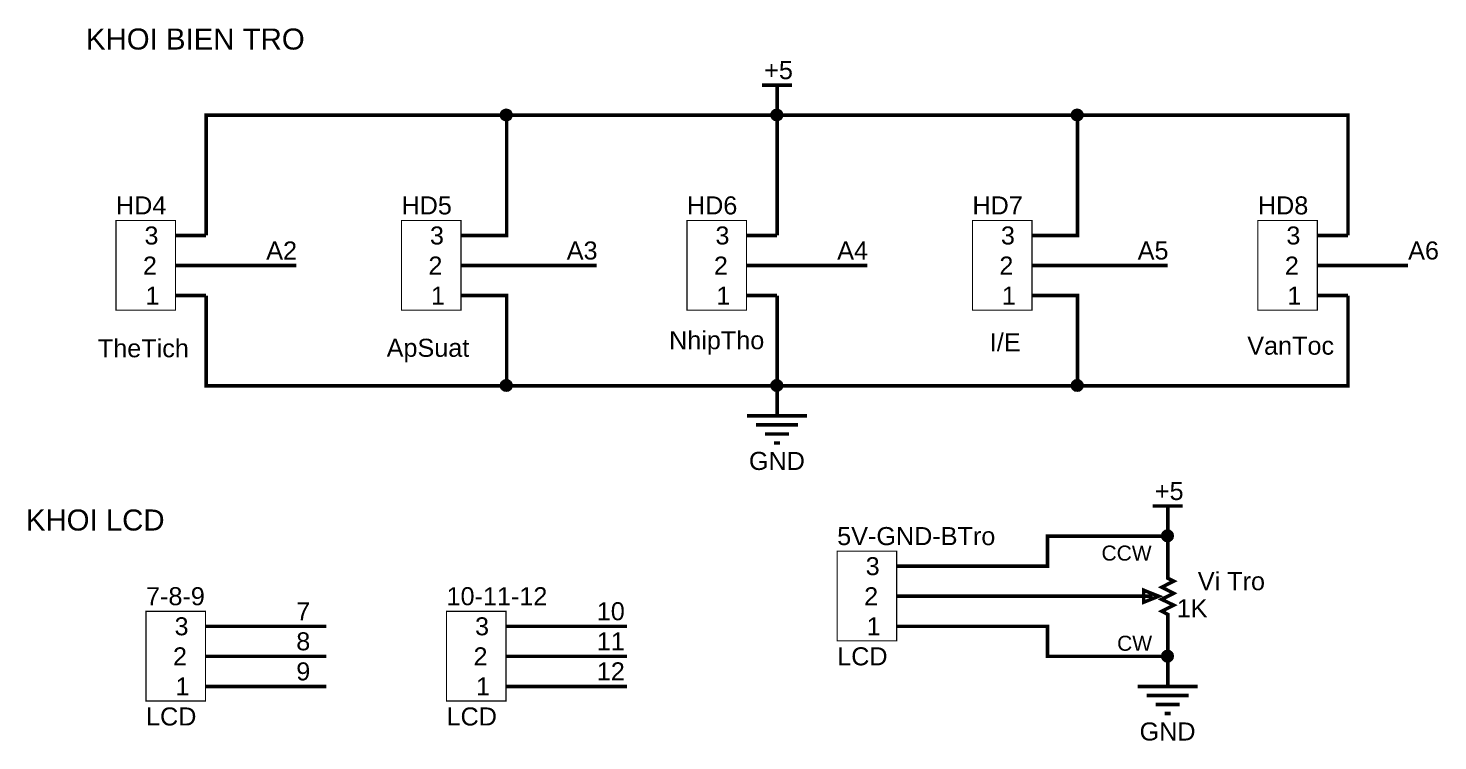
# Model space of a CAD drawing. Header units: millimetres. Extents: x 1372 to 1936, y 14 to 224.
# Drawn here: x 1481.2 to 1600.3, y 144.5 to 204.7 of the extents above; entities that cross this region are included whole.
import ezdxf

# ---------------------------------------------------------------- set-up
doc = ezdxf.new("R2010")
doc.units = ezdxf.units.MM
doc.header["$MEASUREMENT"] = 0
doc.layers.add('Sheet', color=255, linetype='Continuous')
doc.styles.get("Standard").update_dxf_attribs({"font": 'arial.ttf'})

msp = doc.modelspace()

# ---------------------------------------------------------------- linework, layer by layer
at = {"layer": 'Sheet'}
for points, const_width in [([(1543.19, 199.89), (1545.73, 199.89)], 0.3), ([(1544.46, 197.35), (1544.46, 199.89)], 0.3), ([(1496.2, 187.19), (1496.2, 197.35), (1521.6, 197.35), (1544.46, 197.35), (1569.86, 197.35), (1592.72, 197.35), (1592.72, 187.19)], 0.3), ([(1520.33, 187.19), (1521.6, 187.19), (1521.6, 197.35)], 0.3), ([(1544.46, 187.19), (1544.46, 197.35)], 0.3), ([(1568.59, 187.19), (1569.86, 187.19), (1569.86, 197.35)], 0.3), ([(1488.58, 188.46), (1493.61, 188.46), (1493.61, 180.88), (1488.58, 180.88), (1488.58, 188.46)], 0.0991), ([(1512.71, 188.46), (1517.74, 188.46), (1517.74, 180.88), (1512.71, 180.88), (1512.71, 188.46)], 0.0991), ([(1536.84, 188.46), (1541.87, 188.46), (1541.87, 180.88), (1536.84, 180.88), (1536.84, 188.46)], 0.0991), ([(1560.97, 188.46), (1566, 188.46), (1566, 180.88), (1560.97, 180.88), (1560.97, 188.46)], 0.0991), ([(1585.1, 188.46), (1590.13, 188.46), (1590.13, 180.88), (1585.1, 180.88), (1585.1, 188.46)], 0.0991), ([(1493.66, 187.19), (1496.2, 187.19)], 0.3), ([(1517.79, 187.19), (1520.33, 187.19)], 0.3), ([(1541.92, 187.19), (1544.46, 187.19)], 0.3), ([(1566.05, 187.19), (1568.59, 187.19)], 0.3), ([(1590.18, 187.19), (1592.72, 187.19)], 0.3), ([(1493.66, 184.65), (1496.2, 184.65)], 0.3), ([(1496.2, 184.65), (1503.82, 184.65)], 0.3), ([(1517.79, 184.65), (1520.33, 184.65)], 0.3), ([(1520.33, 184.65), (1529.22, 184.65)], 0.3), ([(1541.92, 184.65), (1544.46, 184.65)], 0.3), ([(1544.46, 184.65), (1552.08, 184.65)], 0.3), ([(1566.05, 184.65), (1568.59, 184.65)], 0.3), ([(1568.59, 184.65), (1577.48, 184.65)], 0.3), ([(1590.18, 184.65), (1592.72, 184.65)], 0.3), ([(1592.72, 184.65), (1597.8, 184.65)], 0.3), ([(1493.66, 182.11), (1496.2, 182.11)], 0.3), ([(1520.33, 182.11), (1521.6, 182.11), (1521.6, 174.49), (1496.2, 174.49), (1496.2, 182.11)], 0.3), ([(1517.79, 182.11), (1520.33, 182.11)], 0.3), ([(1541.92, 182.11), (1544.46, 182.11)], 0.3), ([(1544.46, 182.11), (1544.46, 174.49)], 0.3), ([(1566.05, 182.11), (1568.59, 182.11)], 0.3), ([(1568.59, 182.11), (1569.86, 182.11), (1569.86, 174.49), (1592.72, 174.49), (1592.72, 182.11)], 0.3), ([(1590.18, 182.11), (1592.72, 182.11)], 0.3), ([(1569.86, 174.49), (1544.46, 174.49), (1521.6, 174.49)], 0.3), ([(1544.46, 174.49), (1544.46, 171.95)], 0.3), ([(1541.92, 171.95), (1547, 171.95)], 0.3), ([(1542.68, 171.19), (1546.23, 171.19)], 0.3), ([(1543.44, 170.42), (1545.47, 170.42)], 0.3), ([(1544.2, 169.66), (1544.71, 169.66)], 0.3), ([(1576.21, 164.33), (1578.75, 164.33)], 0.3), ([(1577.48, 161.79), (1577.48, 164.33)], 0.3), ([(1557.16, 159.25), (1567.32, 159.25), (1567.32, 161.79), (1577.48, 161.79)], 0.3), ([(1577.48, 159.25), (1577.48, 161.79)], 0.3), ([(1549.54, 160.52), (1554.57, 160.52), (1554.57, 152.94), (1549.54, 152.94), (1549.54, 160.52)], 0.0991), ([(1554.62, 159.25), (1557.16, 159.25)], 0.3), ([(1577.48, 154.17), (1577.48, 155.18), (1576.97, 155.44), (1577.98, 155.95), (1576.97, 156.45), (1577.98, 156.96), (1576.97, 157.47), (1577.98, 157.98), (1577.48, 158.23), (1577.48, 159.25)], 0.3), ([(1554.62, 156.71), (1557.16, 156.71)], 0.3), ([(1557.16, 156.71), (1572.4, 156.71)], 0.3), ([(1574.94, 156.71), (1572.4, 156.71)], 0.3), ([(1576.21, 156.71), (1574.94, 156.71)], 0.3), ([(1491.12, 155.44), (1496.15, 155.44), (1496.15, 147.86), (1491.12, 147.86), (1491.12, 155.44)], 0.0991), ([(1516.52, 155.44), (1521.55, 155.44), (1521.55, 147.86), (1516.52, 147.86), (1516.52, 155.44)], 0.0991), ([(1496.2, 154.17), (1498.74, 154.17)], 0.3), ([(1498.74, 154.17), (1506.36, 154.17)], 0.3), ([(1521.6, 154.17), (1524.14, 154.17)], 0.3), ([(1524.14, 154.17), (1531.76, 154.17)], 0.3), ([(1554.62, 154.17), (1557.16, 154.17)], 0.3), ([(1557.16, 154.17), (1567.32, 154.17), (1567.32, 151.63), (1577.48, 151.63)], 0.3), ([(1577.48, 154.17), (1577.48, 151.63)], 0.3), ([(1496.2, 151.63), (1498.74, 151.63)], 0.3), ([(1498.74, 151.63), (1506.36, 151.63)], 0.3), ([(1521.6, 151.63), (1524.14, 151.63)], 0.3), ([(1524.14, 151.63), (1531.76, 151.63)], 0.3), ([(1577.48, 151.63), (1577.48, 149.09)], 0.3), ([(1496.2, 149.09), (1498.74, 149.09)], 0.3), ([(1498.74, 149.09), (1506.36, 149.09)], 0.3), ([(1521.6, 149.09), (1524.14, 149.09)], 0.3), ([(1524.14, 149.09), (1531.76, 149.09)], 0.3), ([(1574.94, 149.09), (1580.02, 149.09)], 0.3), ([(1575.7, 148.33), (1579.25, 148.33)], 0.3), ([(1576.46, 147.56), (1578.49, 147.56)], 0.3), ([(1577.22, 146.8), (1577.73, 146.8)], 0.3)]:
    msp.add_lwpolyline(points, dxfattribs=dict(at, const_width=const_width))
at = {"layer": 'Sheet', "const_width": 0.508}
for points in [[(1521.34, 197.35, 1), (1521.85, 197.35, 1)], [(1544.2, 197.35, 1), (1544.71, 197.35, 1)], [(1569.6, 197.35, 1), (1570.11, 197.35, 1)], [(1521.34, 174.49, 1), (1521.85, 174.49, 1)], [(1544.2, 174.49, 1), (1544.71, 174.49, 1)], [(1569.6, 174.49, 1), (1570.11, 174.49, 1)], [(1577.22, 161.79, 1), (1577.73, 161.79, 1)], [(1577.22, 151.63, 1), (1577.73, 151.63, 1)]]:
    msp.add_lwpolyline(points, format="xyb", close=True, dxfattribs=at)
at = {"layer": 'Sheet', "const_width": 0.3}
msp.add_lwpolyline([(1576.71, 156.71), (1575.44, 156.2), (1575.44, 157.22), (1576.71, 156.71)], close=True, dxfattribs=at)
msp.add_lwpolyline([(1576.71, 156.71), (1575.44, 156.2), (1575.44, 157.22), (1576.71, 156.71)], close=True, dxfattribs=at)
at = {"layer": 'Sheet'}
for centre, major_axis, ratio in [((1521.57, 197.37), (0.486, 0), 0.99999), ((1521.57, 197.37), (0.486, 0), 0.99999), ((1521.57, 197.37), (0.486, 0), 0.99999), ((1521.57, 197.37), (0.486, 0), 0.99999), ((1544.43, 197.37), (0.486, 0), 0.99999), ((1544.43, 197.37), (0.486, 0), 0.99999), ((1544.43, 197.37), (0.486, 0), 0.99999), ((1544.43, 197.37), (0.486, 0), 0.99999), ((1544.43, 197.37), (0.486, 0), 0.99999), ((1544.43, 197.37), (0.486, 0), 0.99999), ((1569.83, 197.37), (0.488, 0), 0.997281), ((1569.83, 197.37), (0.488, 0), 0.997281), ((1569.83, 197.37), (0.488, 0), 0.997281), ((1569.83, 197.37), (0.488, 0), 0.997281), ((1521.57, 174.51), (0.486, 0), 0.99999), ((1521.57, 174.51), (0.486, 0), 0.99999), ((1521.57, 174.51), (0.486, 0), 0.99999), ((1521.57, 174.51), (0.486, 0), 0.99999), ((1544.43, 174.51), (0.486, 0), 0.99999), ((1544.43, 174.51), (0.486, 0), 0.99999), ((1544.43, 174.51), (0.486, 0), 0.99999), ((1544.43, 174.51), (0.486, 0), 0.99999), ((1544.43, 174.51), (0.486, 0), 0.99999), ((1544.43, 174.51), (0.486, 0), 0.99999), ((1569.83, 174.51), (0.488, 0), 0.997281), ((1569.83, 174.51), (0.488, 0), 0.997281), ((1569.83, 174.51), (0.488, 0), 0.997281), ((1569.83, 174.51), (0.488, 0), 0.997281), ((1577.46, 161.81), (0, 0.488), 0.997297), ((1577.46, 161.81), (0, 0.488), 0.997297), ((1577.46, 161.81), (0, 0.488), 0.997297), ((1577.46, 161.81), (0, 0.488), 0.997297), ((1577.46, 161.81), (0, 0.488), 0.997297), ((1577.46, 161.81), (0, 0.488), 0.997297), ((1577.46, 161.81), (0, 0.488), 0.997297), ((1577.46, 151.65), (0.486, 0), 0.99999), ((1577.46, 151.65), (0.486, 0), 0.99999), ((1577.46, 151.65), (0.486, 0), 0.99999), ((1577.46, 151.65), (0.486, 0), 0.99999), ((1577.46, 151.65), (0.486, 0), 0.99999), ((1577.46, 151.65), (0.486, 0), 0.99999), ((1577.46, 151.65), (0.486, 0), 0.99999)]:
    msp.add_ellipse(centre, major_axis=major_axis, ratio=ratio, dxfattribs=at)

# ---------------------------------------------------------------- texts
for s, height, p in [('KHOI BIEN TRO', 1.778, (1486.04, 202.9)), ('+5', 1.524, (1543.37, 200.4)), ('HD4', 1.524, (1488.58, 188.97)), ('HD5', 1.524, (1512.71, 188.97)), ('HD6', 1.524, (1536.84, 188.97)), ('HD7', 1.524, (1560.97, 188.97)), ('HD8', 1.524, (1585.1, 188.97)), ('3', 1.52, (1490.99, 186.43)), ('3', 1.52, (1515.12, 186.43)), ('3', 1.52, (1539.25, 186.43)), ('3', 1.52, (1563.38, 186.43)), ('3', 1.52, (1587.51, 186.43)), ('A2', 1.524, (1501.28, 185.16)), ('A3', 1.524, (1526.68, 185.16)), ('A4', 1.524, (1549.54, 185.16)), ('A5', 1.524, (1574.94, 185.16)), ('A6', 1.524, (1597.8, 185.16)), ('2', 1.52, (1490.86, 183.89)), ('2', 1.52, (1514.99, 183.89)), ('2', 1.52, (1539.12, 183.89)), ('2', 1.52, (1563.25, 183.89)), ('2', 1.52, (1587.38, 183.89)), ('1', 1.52, (1491.07, 181.35)), ('1', 1.52, (1515.2, 181.35)), ('1', 1.52, (1539.33, 181.35)), ('1', 1.52, (1563.46, 181.35)), ('1', 1.52, (1587.59, 181.35)), ('NhipTho', 1.524, (1535.33, 177.58)), ('I/E', 1.524, (1562.44, 177.41)), ('TheTich', 1.524, (1487.05, 176.9)), ('ApSuat', 1.524, (1511.46, 176.94)), ('VanToc', 1.524, (1584.2, 177.12)), ('GND', 1.524, (1542.08, 167.38)), ('+5', 1.524, (1576.39, 164.84)), ('KHOI LCD', 1.778, (1480.96, 162.26)), ('5V-GND-BTro', 1.524, (1549.54, 161.03)), ('CCW', 1.27, (1571.88, 159.72)), ('CCW', 1.27, (1571.88, 159.72)), ('3', 1.52, (1551.95, 158.49)), ('Vi Tro', 1.524, (1580.02, 157.22)), ('7-8-9', 1.524, (1491.12, 155.95)), ('10-11-12', 1.524, (1516.52, 155.95)), ('2', 1.52, (1551.82, 155.95)), ('7', 1.52, (1503.82, 154.68)), ('10', 1.524, (1529.22, 154.68)), ('1K', 1.524, (1578.24, 154.93)), ('3', 1.52, (1493.53, 153.41)), ('3', 1.52, (1518.93, 153.41)), ('1', 1.52, (1552.03, 153.41)), ('8', 1.52, (1503.82, 152.14)), ('11', 1.524, (1529.22, 152.14)), ('CW', 1.27, (1573.2, 152.1)), ('CW', 1.27, (1573.2, 152.1)), ('2', 1.52, (1493.4, 150.87)), ('2', 1.52, (1518.8, 150.87)), ('LCD', 1.524, (1549.54, 150.87)), ('9', 1.52, (1503.82, 149.6)), ('12', 1.524, (1529.22, 149.6)), ('1', 1.52, (1493.61, 148.33)), ('1', 1.52, (1519.01, 148.33)), ('LCD', 1.524, (1491.12, 145.79)), ('LCD', 1.524, (1516.52, 145.79)), ('GND', 1.524, (1575.1, 144.52))]:
    msp.add_text(s, height=height, dxfattribs=at).set_placement(p)

doc.saveas('drawing.dxf')
